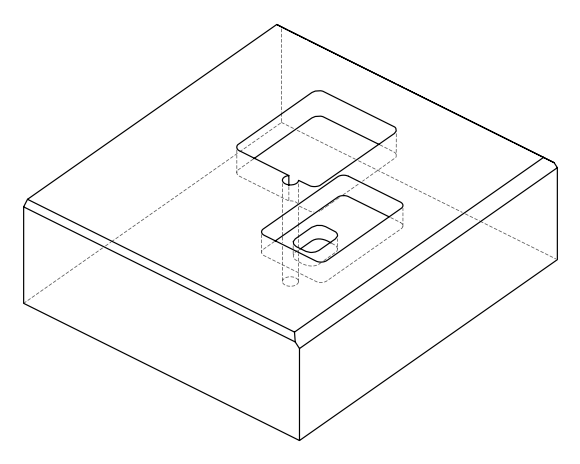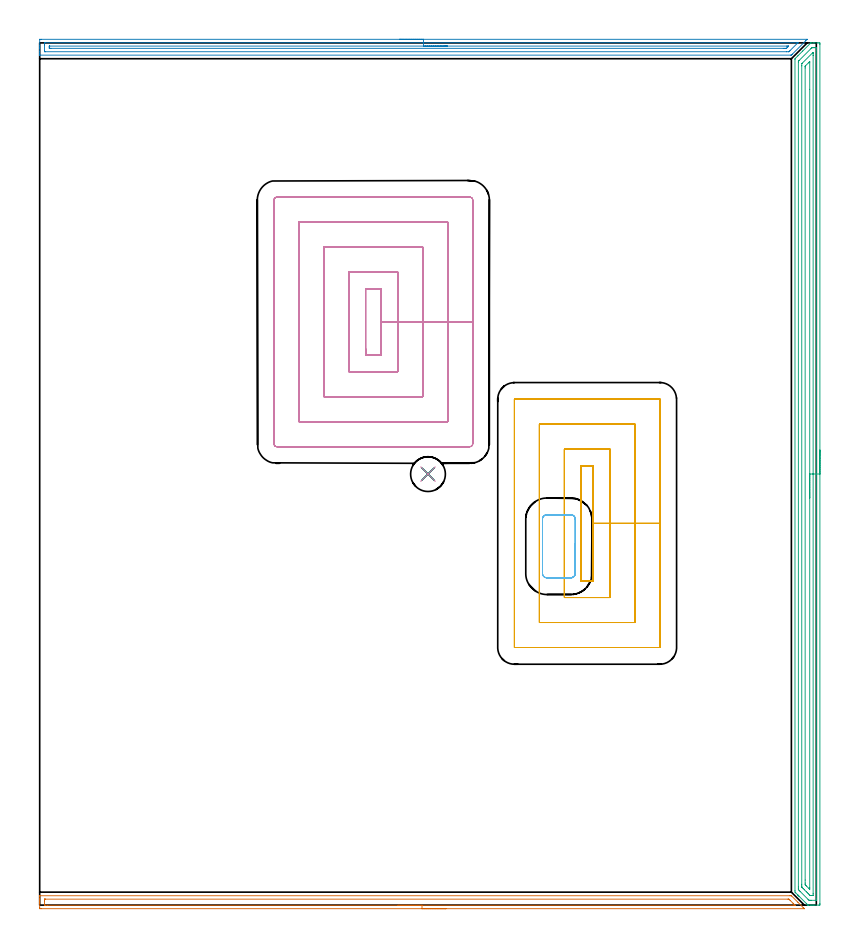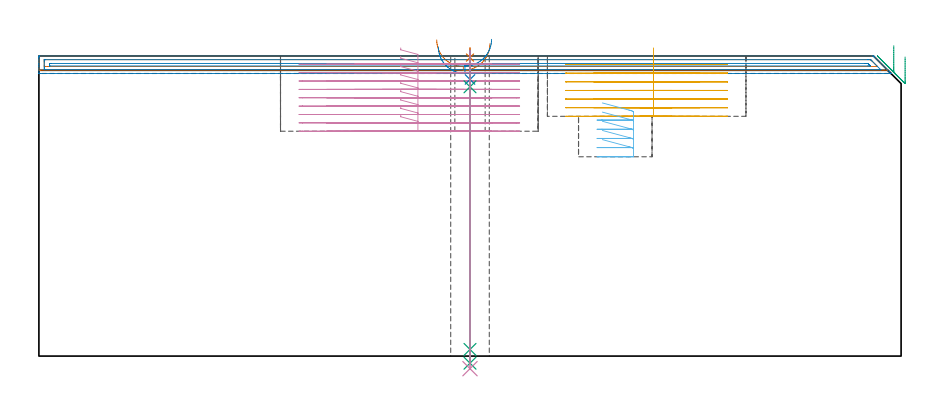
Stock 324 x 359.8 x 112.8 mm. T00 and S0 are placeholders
(PLAN: 10 operations, 5 tool changes, 60.7 min)
(1 AREA_MILL | FG_CHAMFER_SURFACE | UGT0205_001 | 5.26 min | 4704 mm3)
(2 AREA_MILL_1 | FG_CHAMFER_SURFACE_1 | UGT0205_001 | 7.78 min | 7040 mm3)
(3 AREA_MILL_2 | FG_CHAMFER_SURFACE_2 | UGT0205_001 | 11.63 min | 19201 mm3)
(4 MILL_RECTANGULAR_POCKET | POCKET_RECTANGULAR_STRAIGHT | UGT0201_131 | Follow Part, ap 3.475, ae 75% | 20.71 min | 321659 mm3)
(5 MILL_RECTANGULAR_POCKET_1 | POCKET_RECTANGULAR_STRAIGHT_1 | UGT0201_131 | Follow Part, ap 3.475, ae 75% | 12.89 min | 198091 mm3)
(6 MILL_RECTANGULAR_POCKET_2 | POCKET_RECTANGULAR_STRAIGHT_2 | UGT0201_131 | Follow Part, ap 3.475, ae 75% | 1.29 min | 15829 mm3)
(7 SPOT_DRILL | STEP1HOLE | NXT0321_9005460120000 | 0.03 min | 13 mm3)
(8 DRILL_BLIND_HOLE_INTO_CENTER | STEP1HOLE | NXT0301_030 | 0.05 min | 204 mm3)
(9 GUN_DRILL_THROUGH_HOLE | STEP1HOLE | UGT0307_001 | 0.53 min | 2058 mm3)
(10 SPADE_DRILL_TO_ENLARGE_THROUGH_HOLE | STEP1HOLE | UGT0306_005 | 0.48 min | 15700 mm3)
(TOOL UGT0205_001 | Chamfer Mill 20 x 3 x 45 deg. | D20 FL50 Z2)
(TOOL UGT0201_131 | Carbide End Mill 13.9 | D13.9 FL30 Z4)
(TOOL NXT0321_9005460120000 | NC Spot Drill, 142deg, 12mm, Carbide, Uncoated | D12 PA142 FL30 Z2)
(TOOL NXT0301_030 | Carbide Drill 5.9mm [860.1-0590-018A1-MM 2214] | D5.9 PA140 FL28 Z2)
(TOOL UGT0307_001 | Gun Drill 5 mm | D5 PA130 FL24 Z1)
(TOOL UGT0306_005 | Spade Drill 14.5mm | D14.5 PA132 FL10 Z2)
(OP 1 AREA_MILL)
G17 G21 G94 G90
T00 M6
G54
G17 G0 G90 X169.5 Y-1.5 S1061 M3
G43 Z122.8 H0
Z117.4
G94 G1 X169.462 Z116.528 F250.
X169.348 Z115.664
X169.159 Z114.812
X168.897 Z113.98
X168.563 Z113.174
X168.16 Z112.4
X167.692 Z111.664
X167.161 Z110.972
X166.571 Z110.329
X165.928 Z109.74
X165.236 Z109.208
X164.5 Z108.74
X163.726 Z108.337
X162.92 Z108.003
X162.088 Z107.741
X161.237 Z107.552
X160.372 Z107.438
X159.5 Z107.4
X0.608
X0.12 Y-1.494 Z107.403
X0.009 Y-1.491 Z107.405
X0. Y-1.01 Z107.885
Y0.758 Z109.652
Y1.321 Z110.218
Y1.642 Z110.538
Y2.206 Z111.102
Y2.526 Z111.421
Y3.545 Z112.444
X0.007 Y3.884 Z112.775
X0.009 Y3.897 Z112.788
X0.162 Y3.9 Z112.8
X313.036
X313.595 Y3.898 Z112.784
X313.644 Y3.857 Z112.756
X316.302 Y1.2 Z110.096
X318.512 Y-1.01 Z107.886
X318.854 Y-1.354 Z107.546
X318.953 Y-1.453 Z107.447
X318.987 Y-1.488 Z107.411
X318.988 Y-1.496 Z107.403
X318.987 Y-1.5 Z107.4
X159.5
Y-0.086 Z108.814
X3.286
X2.394 Y-0.085 Z108.815
X2.351 Y-0.084 Z108.816
X2.01 Y-0.07 Z108.83
X2.007 Y0.033 Z108.933
X2.002 Y0.262 Z109.162
X2. Y1.642 Z110.542
X2.001 Y2.031 Z110.931
X2.008 Y2.421 Z111.321
X2.01 Y2.47 Z111.37
X2.025 Y2.479 Z111.379
X2.075 Y2.481 Z111.381
X2.181 Y2.484 Z111.384
X2.394 Y2.486 Z111.386
X2.434
X312.184
X312.397 Y2.484 Z111.384
X312.503 Y2.481 Z111.381
X312.552 Y2.479 Z111.379
X312.648 Y2.39 Z111.29
X313.036 Y2.012 Z110.912
X314.292 Y0.758 Z109.658
X314.821 Y0.228 Z109.128
X315.02 Y0.025 Z108.925
X315.096 Y-0.057 Z108.843
X315.115 Y-0.08 Z108.82
X315.087 Y-0.081 Z108.819
X314.999 Y-0.084 Z108.816
X314.821 Y-0.086 Z108.814
X314.78
X159.5
X158.629 Z108.852
X157.764 Z108.966
X156.912 Z109.155
X156.08 Z109.417
X155.274 Z109.751
X154.5 Z110.154
X153.764 Z110.623
X153.072 Z111.154
X152.429 Z111.743
X151.84 Z112.386
X151.309 Z113.078
X150.84 Z113.814
X150.437 Z114.588
X150.103 Z115.394
X149.841 Z116.226
X149.652 Z117.078
X149.538 Z117.943
X149.5 Z118.814
G0 Z122.8
M5
M2
(OP 2 AREA_MILL_1)
G17 G21 G94 G90
T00 M6
G54
G17 G0 G90 X150.1 Y361.2 S1061 M3
G43 Z122.8 H0
Z116.2
G94 G1 X150.138 Z115.328 F250.
X150.252 Z114.463
X150.441 Z113.612
X150.703 Z112.78
X151.037 Z111.974
X151.44 Z111.2
X151.909 Z110.464
X152.44 Z109.772
X153.029 Z109.129
X153.672 Z108.54
X154.364 Z108.008
X155.1 Z107.54
X155.874 Z107.137
X156.68 Z106.803
X157.512 Z106.541
X158.364 Z106.352
X159.228 Z106.238
X160.1 Z106.2
X320.109
X320.176 Y361.195 Z106.203
X320.182 Y361.193 Z106.205
X320.176 Y361.175 Z106.223
X319.581 Y360.581 Z106.819
X314.014 Y355.014 Z112.386
X313.741 Y354.741 Z112.656
X313.603 Y354.605 Z112.791
X313.326 Y354.6 Z112.8
X0.173
X0.01 Y354.603 Z112.788
X0.007 Y354.664 Z112.727
X0. Y355.079 Z112.321
Y355.422 Z111.977
Y356.113 Z111.282
Y357.352 Z110.045
Y357.897 Z109.497
Y358.519 Z108.876
X0.001 Y361.197 Z106.2
X0.002 Y361.198 Z106.199
X0.619 Y361.2 Z106.2
X160.1
Y359.786 Z107.614
X316.007
X316.106 Y359.785 Z107.615
X316.303 Y359.781 Z107.619
X316.319 Y359.779 Z107.621
X316.32 Y359.778 Z107.622
X316.304 Y359.757 Z107.643
X316.275 Y359.726 Z107.674
X316.237 Y359.687 Z107.713
X312.995 Y356.445 Z110.955
X312.66 Y356.113 Z111.287
X312.581 Y356.04 Z111.36
X312.56 Y356.021 Z111.379
X312.528 Y356.019 Z111.381
X312.433 Y356.017 Z111.383
X311.638 Y356.014 Z111.386
X311.54
X2.406 Y356.015 Z111.385
X2.308 Y356.016 Z111.384
X2.11 Y356.021 Z111.379
X2.009 Y356.026 Z111.374
X2.006 Y356.055 Z111.345
X2.004 Y356.113 Z111.287
X2. Y356.519 Z110.881
X2.001 Y358.793 Z108.607
X2.002 Y359.198 Z108.202
X2.01 Y359.687 Z107.713
X2.02 Y359.779 Z107.621
X2.209 Y359.783 Z107.617
X2.308 Y359.785 Z107.615
X160.1 Y359.786 Z107.614
Y358.372 Z109.028
X311.54 Y358.371 Z109.029
X311.963 Y358.37 Z109.03
X312.169 Y358.368 Z109.032
X312.433 Y358.365 Z109.035
X312.435 Y358.346 Z109.054
X312.433 Y358.336 Z109.064
X312.217 Y358.117 Z109.283
X312. Y357.9 Z109.5
X311.769 Y357.671 Z109.729
X311.54 Y357.446 Z109.954
X311.111 Y357.435 Z109.965
X310.646 Y357.431 Z109.969
X310.224 Y357.429 Z109.971
X4.664
X4.193 Y357.431 Z109.969
X4.037 Y357.434 Z109.966
X4.018 Y357.435 Z109.965
X4.01 Y357.476 Z109.924
X4.005 Y357.578 Z109.822
X4.002 Y357.707 Z109.693
X4. Y357.9 Z109.5
Y358.093 Z109.307
X4.004 Y358.286 Z109.114
X4.007 Y358.341 Z109.059
X4.011 Y358.366 Z109.034
X4.018 Y358.367 Z109.033
X4.075 Y358.37 Z109.03
X4.193 Y358.371 Z109.029
X160.1 Y358.372 Z109.028
X160.972 Z109.066
X161.837 Z109.18
X162.688 Z109.369
X163.52 Z109.632
X164.326 Z109.965
X165.1 Z110.368
X165.836 Z110.837
X166.528 Z111.368
X167.171 Z111.957
X167.76 Z112.601
X168.292 Z113.293
X168.76 Z114.028
X169.163 Z114.802
X169.497 Z115.608
X169.759 Z116.44
X169.948 Z117.292
X170.062 Z118.157
X170.1 Z119.028
G0 Z122.8
M5
M2
(OP 3 AREA_MILL_2)
G17 G21 G94 G90
T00 M6
G54
G17 G0 G90 X325.5 Y189.85 S1061 M3
G43 Z122.8 H0
Z112.4
G94 G1 Y189.812 Z111.529 F250.
Y189.698 Z110.664
Y189.509 Z109.812
Y189.247 Z108.98
Y188.913 Z108.174
Y188.51 Z107.4
Y188.042 Z106.664
Y187.51 Z105.972
Y186.921 Z105.329
Y186.278 Z104.74
Y185.586 Z104.209
Y184.85 Z103.74
Y184.076 Z103.337
Y183.27 Z103.003
Y182.438 Z102.741
Y181.587 Z102.552
Y180.722 Z102.438
Y179.85 Z102.4
X325.499 Y0.626 Z102.401
X325.496 Y0.241
X325.492 Y0.01 Z102.404
X325.12 Y0. Z102.776
X323.367 Z104.527
X322.841 Z105.056
X322.491 Z105.405
X321.965 Z105.931
X321.614 Z106.28
X320.541 Z107.357
X320.519 Y0.002 Z107.379
X320.503 Y0.008 Z107.394
X320.469 Y0.03 Z107.429
X320.3 Y0.198 Z107.596
X320.171 Y0.328 Z107.727
X319.901 Y0.599 Z107.999
X316.985 Y3.514 Z110.914
X316.941 Y3.558 Z110.957
X316.894 Y3.605 Z111.005
X316.699 Y3.801 Z111.2
X316.648 Y3.85 Z111.248
X316.596 Y3.903 Z111.303
X316.412 Y4.087 Z111.487
X316.356 Y4.142 Z111.54
X316.298 Y4.201 Z111.6
X315.404 Y5.095 Z112.494
X315.243 Y5.258 Z112.653
X315.099 Y5.405 Z112.783
X315.1 Y5.989 Z112.8
Y352.817
X315.104 Y353.106 Z112.79
X315.264 Y353.264 Z112.635
X316.306 Y354.307 Z111.592
X318.337 Y356.337 Z109.562
X321.698 Y359.698 Z106.2
X321.699 Y359.699 Z106.199
X321.724 Y359.7 Z106.174
X322.798 Z105.101
X323.367 Z104.528
X324.594 Z103.303
X325.12 Y359.695 Z102.775
X325.492 Y359.69 Z102.404
X325.496 Y359.458 Z102.401
X325.499 Y359.074
X325.5 Y179.85 Z102.4
X324.086 Z103.814
X324.085 Y2.575 Z103.815
X324.084 Y2.413 Z103.816
X324.08 Y2.048 Z103.82
X324.079 Y2.011 Z103.821
X324.015 Y2.007 Z103.885
X323.907 Y2.003 Z103.993
X323.772 Y2. Z104.128
X322.019 Z105.881
X321.614 Y2.003 Z106.286
X321.133 Y2.01 Z106.767
X320.935 Y2.027 Z106.965
X320.738 Y2.216 Z107.162
X320.537 Y2.413 Z107.363
X317.233 Y5.717 Z110.667
X316.963 Y5.989 Z110.937
X316.682 Y6.28 Z111.218
X316.521 Y6.452 Z111.379
X316.519 Y6.539 Z111.381
X316.515 Y6.721 Z111.385
Y6.883
X316.514 Y7.616 Z111.386
X316.515 Y351.762 Z111.385
X316.516 Y351.923 Z111.384
X316.519 Y352.014 Z111.381
X316.521 Y352.056 Z111.379
X316.552 Y352.091 Z111.348
X316.665 Y352.211 Z111.235
X316.808 Y352.357 Z111.092
X321.737 Y357.287 Z106.163
X322.122 Y357.663 Z105.778
X322.145 Y357.683 Z105.755
X322.188 Y357.69 Z105.712
X322.288 Y357.695 Z105.612
X322.491 Y357.698 Z105.409
X322.962 Y357.7 Z104.938
X323.367 Z104.533
X323.839 Y357.699 Z104.061
X324.02 Y357.694 Z103.88
X324.054 Y357.691 Z103.846
X324.079 Y357.685 Z103.821
X324.08 Y357.643 Z103.82
X324.084 Y357.449 Z103.816
X324.085 Y357.287 Z103.815
X324.086 Y356.554 Z103.814
Y179.85
X322.671 Z105.229
Y4.911
X322.666 Y4.201 Z105.234
X322.664 Y4.024 Z105.236
X322.491 Y4.01 Z105.409
X321.809 Y4.002 Z106.091
X321.614 Y4.005 Z106.286
X321.419 Y4.01 Z106.481
X321.209 Y4.201 Z106.691
X320.738 Y4.664 Z107.162
X320.304 Y5.095 Z107.596
X319.862 Y5.537 Z108.038
X318.985 Y6.414 Z108.915
X318.517 Y6.883 Z109.383
X318.109 Y7.293 Z109.791
X317.992 Y7.415 Z109.908
X317.936 Y7.475 Z109.964
X317.933 Y7.593 Z109.967
X317.93 Y7.777 Z109.97
X317.929 Y7.96 Z109.971
X317.928 Y8.671 Z109.972
X317.929 Y350.136 Z109.971
X317.93 Y350.318 Z109.97
X317.936 Y351.029 Z109.964
X318.021 Y351.119 Z109.879
X318.109 Y351.209 Z109.791
X322.445 Y355.546 Z105.455
X322.491 Y355.589 Z105.409
X322.539 Y355.631 Z105.361
X322.61 Y355.689 Z105.29
X322.665 Y355.675 Z105.235
X322.668 Y355.499 Z105.232
X322.67 Y355.316 Z105.23
X322.671 Y354.605 Z105.229
Y354.421
Y179.85
X321.257 Z106.643
Y7.248
X321.255 Y6.883 Z106.645
X321.252 Y6.625 Z106.648
X321.251 Y6.611 Z106.649
X321.221 Y6.637 Z106.679
X321.138 Y6.715 Z106.762
X320.966 Y6.883 Z106.934
X319.862 Y7.988 Z108.038
X319.526 Y8.33 Z108.374
X319.358 Y8.502 Z108.542
X319.35 Y8.671 Z108.55
X319.345 Y9.198 Z108.555
X319.343 Y10.458 Z108.557
Y349.242
X319.346 Y349.768 Z108.554
X319.35 Y349.952 Z108.55
X319.353 Y349.992 Z108.547
X319.386 Y350.029 Z108.514
X319.486 Y350.136 Z108.414
X320.738 Y351.39 Z107.162
X321.003 Y351.653 Z106.897
X321.165 Y351.812 Z106.735
X321.219 Y351.863 Z106.681
X321.247 Y351.887 Z106.653
X321.25 Y351.849 Z106.65
X321.255 Y351.716 Z106.645
X321.256 Y351.629 Z106.644
X321.257 Y340.331 Z106.643
Y179.85
Y178.978 Z106.681
Y178.114 Z106.795
Y177.262 Z106.983
Y176.43 Z107.246
Y175.624 Z107.58
Y174.85 Z107.982
Y174.114 Z108.451
Y173.422 Z108.982
Y172.779 Z109.572
Y172.19 Z110.215
Y171.659 Z110.907
Y171.19 Z111.643
Y170.787 Z112.417
Y170.453 Z113.223
Y170.191 Z114.055
Y170.002 Z114.906
Y169.888 Z115.771
Y169.85 Z116.643
G0 Z122.8
M5
M2
(OP 4 MILL_RECTANGULAR_POCKET)
G17 G21 G94 G90
T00 M6
G54
G17 G0 G90 X135.975 Y232.131 S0 M3
G43 Z122.8 H0
Z115.8
G94 G1 Y229.475 Z115.088 F250.
X142.425 Z113.36
Y243.3 Z109.655
Y257.125 F500.
X135.975
Y229.475
X142.425
Y243.3
X149.375
Y264.075
X129.025
Y222.525
X149.375
Y243.3
X159.8
Y274.5
X118.6
Y212.1
X159.8
Y243.3
X170.225
Y284.925
X108.175
Y201.675
X170.225
Y243.3
X180.65
Y294.1
G3 X179.4 Y295.35 R1.25
G1 X99.
G3 X97.75 Y294.1 R1.25
G1 Y192.5
G3 X99. Y191.25 R1.25
G1 X179.4
G3 X180.65 Y192.5 R1.25
G1 Y243.3
Y244.3
G0 X135.975 Y232.131 Z112.655
G1 Y229.475 Z111.944 F250.
X142.425 Z110.215
Y243.3 Z106.511
Y257.125 F500.
X135.975
Y229.475
X142.425
Y243.3
X149.375
Y264.075
X129.025
Y222.525
X149.375
Y243.3
X159.8
Y274.5
X118.6
Y212.1
X159.8
Y243.3
X170.225
Y284.925
X108.175
Y201.675
X170.225
Y243.3
X180.65
Y294.1
G3 X179.4 Y295.35 R1.25
G1 X99.
G3 X97.75 Y294.1 R1.25
G1 Y192.5
G3 X99. Y191.25 R1.25
G1 X179.4
G3 X180.65 Y192.5 R1.25
G1 Y243.3
Y244.3
G0 X135.975 Y232.131 Z109.511
G1 Y229.475 Z108.799 F250.
X142.425 Z107.071
Y243.3 Z103.367
Y257.125 F500.
X135.975
Y229.475
X142.425
Y243.3
X149.375
Y264.075
X129.025
Y222.525
X149.375
Y243.3
X159.8
Y274.5
X118.6
Y212.1
X159.8
Y243.3
X170.225
Y284.925
X108.175
Y201.675
X170.225
Y243.3
X180.65
Y294.1
G3 X179.4 Y295.35 R1.25
G1 X99.
G3 X97.75 Y294.1 R1.25
G1 Y192.5
G3 X99. Y191.25 R1.25
G1 X179.4
G3 X180.65 Y192.5 R1.25
G1 Y243.3
Y244.3
G0 X135.975 Y232.131 Z106.367
G1 Y229.475 Z105.655 F250.
X142.425 Z103.927
Y243.3 Z100.222
Y257.125 F500.
X135.975
Y229.475
X142.425
Y243.3
X149.375
Y264.075
X129.025
Y222.525
X149.375
Y243.3
X159.8
Y274.5
X118.6
Y212.1
X159.8
Y243.3
X170.225
Y284.925
X108.175
Y201.675
X170.225
Y243.3
X180.65
Y294.1
G3 X179.4 Y295.35 R1.25
G1 X99.
G3 X97.75 Y294.1 R1.25
G1 Y192.5
G3 X99. Y191.25 R1.25
G1 X179.4
G3 X180.65 Y192.5 R1.25
G1 Y243.3
Y244.3
G0 X135.975 Y232.131 Z103.222
G1 Y229.475 Z102.51 F250.
X142.425 Z100.782
Y243.3 Z97.078
Y257.125 F500.
X135.975
Y229.475
X142.425
Y243.3
X149.375
Y264.075
X129.025
Y222.525
X149.375
Y243.3
X159.8
Y274.5
X118.6
Y212.1
X159.8
Y243.3
X170.225
Y284.925
X108.175
Y201.675
X170.225
Y243.3
X180.65
Y294.1
G3 X179.4 Y295.35 R1.25
G1 X99.
G3 X97.75 Y294.1 R1.25
G1 Y192.5
G3 X99. Y191.25 R1.25
G1 X179.4
G3 X180.65 Y192.5 R1.25
G1 Y243.3
Y244.3
G0 X135.975 Y232.131 Z100.078
G1 Y229.475 Z99.366 F250.
X142.425 Z97.638
Y243.3 Z93.933
Y257.125 F500.
X135.975
Y229.475
X142.425
Y243.3
X149.375
Y264.075
X129.025
Y222.525
X149.375
Y243.3
X159.8
Y274.5
X118.6
Y212.1
X159.8
Y243.3
X170.225
Y284.925
X108.175
Y201.675
X170.225
Y243.3
X180.65
Y294.1
G3 X179.4 Y295.35 R1.25
G1 X99.
G3 X97.75 Y294.1 R1.25
G1 Y192.5
G3 X99. Y191.25 R1.25
G1 X179.4
G3 X180.65 Y192.5 R1.25
G1 Y243.3
Y244.3
G0 X135.975 Y232.131 Z96.933
G1 Y229.475 Z96.222 F250.
X142.425 Z94.493
Y243.3 Z90.789
Y257.125 F500.
X135.975
Y229.475
X142.425
Y243.3
X149.375
Y264.075
X129.025
Y222.525
X149.375
Y243.3
X159.8
Y274.5
X118.6
Y212.1
X159.8
Y243.3
X170.225
Y284.925
X108.175
Y201.675
X170.225
Y243.3
X180.65
Y294.1
G3 X179.4 Y295.35 R1.25
G1 X99.
G3 X97.75 Y294.1 R1.25
G1 Y192.5
G3 X99. Y191.25 R1.25
G1 X179.4
G3 X180.65 Y192.5 R1.25
G1 Y243.3
Y244.3
G0 X135.975 Y232.131 Z93.789
G1 Y229.475 Z93.077 F250.
X142.425 Z91.349
Y243.3 Z87.644
Y257.125 F500.
X135.975
Y229.475
X142.425
Y243.3
X149.375
Y264.075
X129.025
Y222.525
X149.375
Y243.3
X159.8
Y274.5
X118.6
Y212.1
X159.8
Y243.3
X170.225
Y284.925
X108.175
Y201.675
X170.225
Y243.3
X180.65
Y294.1
G3 X179.4 Y295.35 R1.25
G1 X99.
G3 X97.75 Y294.1 R1.25
G1 Y192.5
G3 X99. Y191.25 R1.25
G1 X179.4
G3 X180.65 Y192.5 R1.25
G1 Y243.3
Y244.3
G0 X135.975 Y232.131 Z90.644
G1 Y229.475 Z89.933 F250.
X142.425 Z88.204
Y243.3 Z84.5
Y257.125 F500.
X135.975
Y229.475
X142.425
Y243.3
X149.375
Y264.075
X129.025
Y222.525
X149.375
Y243.3
X159.8
Y274.5
X118.6
Y212.1
X159.8
Y243.3
X170.225
Y284.925
X108.175
Y201.675
X170.225
Y243.3
X180.65
Y294.1
G3 X179.4 Y295.35 R1.25
G1 X99.
G3 X97.75 Y294.1 R1.25
G1 Y192.5
G3 X99. Y191.25 R1.25
G1 X179.4
G3 X180.65 Y192.5 R1.25
G1 Y243.3
Y244.3
G0 Z122.8
M5
M2
(OP 5 MILL_RECTANGULAR_POCKET_1)
G17 G21 G94 G90
T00 M6
G54
G17 G0 G90 X230.95 Y135.951 S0 M3
G43 Z122.8 H0
Z115.8
G94 G1 Y159.25 Z109.557 F250.
Y183.25 F500.
X225.85
Y135.25
X230.95
Y159.25
X237.9
Y190.2
X218.9
Y128.3
X237.9
Y159.25
X248.325
Y200.625
X208.475
Y117.875
X248.325
Y159.25
X258.75
Y211.
X258.752 Y211.03
X258.73 Y211.052
X258.7 Y211.05
X198.1
X198.07 Y211.052
X198.048 Y211.03
X198.05 Y211.
Y107.5
X198.048 Y107.47
X198.07 Y107.448
X198.1 Y107.45
X258.7
X258.73 Y107.448
X258.752 Y107.47
X258.75 Y107.5
Y159.25
Y160.25
G0 X230.95 Y135.951 Z112.557
G1 Y159.25 Z106.314 F250.
Y183.25 F500.
X225.85
Y135.25
X230.95
Y159.25
X237.9
Y190.2
X218.9
Y128.3
X237.9
Y159.25
X248.325
Y200.625
X208.475
Y117.875
X248.325
Y159.25
X258.75
Y211.
X258.752 Y211.03
X258.73 Y211.052
X258.7 Y211.05
X198.1
X198.07 Y211.052
X198.048 Y211.03
X198.05 Y211.
Y107.5
X198.048 Y107.47
X198.07 Y107.448
X198.1 Y107.45
X258.7
X258.73 Y107.448
X258.752 Y107.47
X258.75 Y107.5
Y159.25
Y160.25
G0 X230.95 Y135.951 Z109.314
G1 Y159.25 Z103.071 F250.
Y183.25 F500.
X225.85
Y135.25
X230.95
Y159.25
X237.9
Y190.2
X218.9
Y128.3
X237.9
Y159.25
X248.325
Y200.625
X208.475
Y117.875
X248.325
Y159.25
X258.75
Y211.
X258.752 Y211.03
X258.73 Y211.052
X258.7 Y211.05
X198.1
X198.07 Y211.052
X198.048 Y211.03
X198.05 Y211.
Y107.5
X198.048 Y107.47
X198.07 Y107.448
X198.1 Y107.45
X258.7
X258.73 Y107.448
X258.752 Y107.47
X258.75 Y107.5
Y159.25
Y160.25
G0 X230.95 Y135.951 Z106.071
G1 Y159.25 Z99.829 F250.
Y183.25 F500.
X225.85
Y135.25
X230.95
Y159.25
X237.9
Y190.2
X218.9
Y128.3
X237.9
Y159.25
X248.325
Y200.625
X208.475
Y117.875
X248.325
Y159.25
X258.75
Y211.
X258.752 Y211.03
X258.73 Y211.052
X258.7 Y211.05
X198.1
X198.07 Y211.052
X198.048 Y211.03
X198.05 Y211.
Y107.5
X198.048 Y107.47
X198.07 Y107.448
X198.1 Y107.45
X258.7
X258.73 Y107.448
X258.752 Y107.47
X258.75 Y107.5
Y159.25
Y160.25
G0 X230.95 Y135.951 Z102.829
G1 Y159.25 Z96.586 F250.
Y183.25 F500.
X225.85
Y135.25
X230.95
Y159.25
X237.9
Y190.2
X218.9
Y128.3
X237.9
Y159.25
X248.325
Y200.625
X208.475
Y117.875
X248.325
Y159.25
X258.75
Y211.
X258.752 Y211.03
X258.73 Y211.052
X258.7 Y211.05
X198.1
X198.07 Y211.052
X198.048 Y211.03
X198.05 Y211.
Y107.5
X198.048 Y107.47
X198.07 Y107.448
X198.1 Y107.45
X258.7
X258.73 Y107.448
X258.752 Y107.47
X258.75 Y107.5
Y159.25
Y160.25
G0 X230.95 Y135.951 Z99.586
G1 Y159.25 Z93.343 F250.
Y183.25 F500.
X225.85
Y135.25
X230.95
Y159.25
X237.9
Y190.2
X218.9
Y128.3
X237.9
Y159.25
X248.325
Y200.625
X208.475
Y117.875
X248.325
Y159.25
X258.75
Y211.
X258.752 Y211.03
X258.73 Y211.052
X258.7 Y211.05
X198.1
X198.07 Y211.052
X198.048 Y211.03
X198.05 Y211.
Y107.5
X198.048 Y107.47
X198.07 Y107.448
X198.1 Y107.45
X258.7
X258.73 Y107.448
X258.752 Y107.47
X258.75 Y107.5
Y159.25
Y160.25
G0 X230.95 Y135.951 Z96.343
G1 Y159.25 Z90.1 F250.
Y183.25 F500.
X225.85
Y135.25
X230.95
Y159.25
X237.9
Y190.2
X218.9
Y128.3
X237.9
Y159.25
X248.325
Y200.625
X208.475
Y117.875
X248.325
Y159.25
X258.75
Y211.
X258.752 Y211.03
X258.73 Y211.052
X258.7 Y211.05
X198.1
X198.07 Y211.052
X198.048 Y211.03
X198.05 Y211.
Y107.5
X198.048 Y107.47
X198.07 Y107.448
X198.1 Y107.45
X258.7
X258.73 Y107.448
X258.752 Y107.47
X258.75 Y107.5
Y159.25
Y160.25
G0 Z122.8
M5
M2
(OP 6 MILL_RECTANGULAR_POCKET_2)
G17 G21 G94 G90
T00 M6
G54
G17 G0 G90 X211.754 Y136.55 S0 M3
G43 Z122.8 H0
Z95.127
G94 G1 X221.736 Z92.453 F250.
X222.107 Y136.616 Z92.352
X222.457 Y136.755 Z92.251
X222.772 Y136.962 Z92.15
X223.038 Y137.228 Z92.049
X223.245 Y137.543 Z91.948
X223.384 Y137.893 Z91.847
X223.45 Y138.264 Z91.746
Y149.7 Z88.682
Y161. F500.
G3 X221.6 Y162.85 R1.85
G1 X211.6
G3 X209.75 Y161. R1.85
G1 Y138.4
G3 X211.6 Y136.55 R1.85
G1 X221.6
G3 X223.45 Y138.4 R1.85
G1 Y149.7
Y150.7
G0 X211.754 Y136.55 Z91.682
G1 X221.736 Z89.007 F250.
X222.107 Y136.616 Z88.906
X222.457 Y136.755 Z88.805
X222.772 Y136.962 Z88.704
X223.038 Y137.228 Z88.603
X223.245 Y137.543 Z88.503
X223.384 Y137.893 Z88.402
X223.45 Y138.264 Z88.301
Y149.7 Z85.236
Y161. F500.
G3 X221.6 Y162.85 R1.85
G1 X211.6
G3 X209.75 Y161. R1.85
G1 Y138.4
G3 X211.6 Y136.55 R1.85
G1 X221.6
G3 X223.45 Y138.4 R1.85
G1 Y149.7
Y150.7
G0 X211.754 Y136.55 Z88.236
G1 X221.736 Z85.562 F250.
X222.107 Y136.616 Z85.461
X222.457 Y136.755 Z85.36
X222.772 Y136.962 Z85.259
X223.038 Y137.228 Z85.158
X223.245 Y137.543 Z85.057
X223.384 Y137.893 Z84.956
X223.45 Y138.264 Z84.855
Y149.7 Z81.791
Y161. F500.
G3 X221.6 Y162.85 R1.85
G1 X211.6
G3 X209.75 Y161. R1.85
G1 Y138.4
G3 X211.6 Y136.55 R1.85
G1 X221.6
G3 X223.45 Y138.4 R1.85
G1 Y149.7
Y150.7
G0 X211.754 Y136.55 Z84.791
G1 X221.736 Z82.116 F250.
X222.107 Y136.616 Z82.015
X222.457 Y136.755 Z81.914
X222.772 Y136.962 Z81.813
X223.038 Y137.228 Z81.713
X223.245 Y137.543 Z81.612
X223.384 Y137.893 Z81.511
X223.45 Y138.264 Z81.41
Y149.7 Z78.345
Y161. F500.
G3 X221.6 Y162.85 R1.85
G1 X211.6
G3 X209.75 Y161. R1.85
G1 Y138.4
G3 X211.6 Y136.55 R1.85
G1 X221.6
G3 X223.45 Y138.4 R1.85
G1 Y149.7
Y150.7
G0 X211.754 Y136.55 Z81.345
G1 X221.736 Z78.671 F250.
X222.107 Y136.616 Z78.57
X222.457 Y136.755 Z78.469
X222.772 Y136.962 Z78.368
X223.038 Y137.228 Z78.267
X223.245 Y137.543 Z78.166
X223.384 Y137.893 Z78.065
X223.45 Y138.264 Z77.964
Y149.7 Z74.9
Y161. F500.
G3 X221.6 Y162.85 R1.85
G1 X211.6
G3 X209.75 Y161. R1.85
G1 Y138.4
G3 X211.6 Y136.55 R1.85
G1 X221.6
G3 X223.45 Y138.4 R1.85
G1 Y149.7
Y150.7
G0 Z122.8
M5
M2
(OP 7 SPOT_DRILL)
G17 G21 G94 G90
T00 M6
G54
G17 G0 G90 X162. Y179.8 S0 M3
G43 Z122.8 H0
G94 G81 G98 Z112.176 F250. R115.8
G80
M5
M2
(OP 8 DRILL_BLIND_HOLE_INTO_CENTER)
G17 G21 G94 G90
T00 M6
G54
G17 G0 G90 X162. Y179.8 S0 M3
G43 Z122.8 H1
G94 G81 G98 Z103.95 F250. R114.8
G80
M5
M2
(OP 9 GUN_DRILL_THROUGH_HOLE)
G17 G21 G94 G90
T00 M6
G54
G17 G0 G90 X162. Y179.8 M8
G43 Z122.8 H0
Z112.472
S716 M3
G94 G1 Z101.194 F125. M26
G4 X.084
Z2.5 F250.
G4 X.084
Z-2.666 F125.
G4 X.084
M5
M9
G0 Z112.472
Z122.8
M2
(OP 10 SPADE_DRILL_TO_ENLARGE_THROUGH_HOLE)
G17 G21 G94 G90
T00 M6
G54
G17 G0 G90 X162. Y179.8 S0 M3
G43 Z122.8 H0
G94 G73 G98 Z-4.728 F250. Q13.059 R114.8
G80
M5
M2
